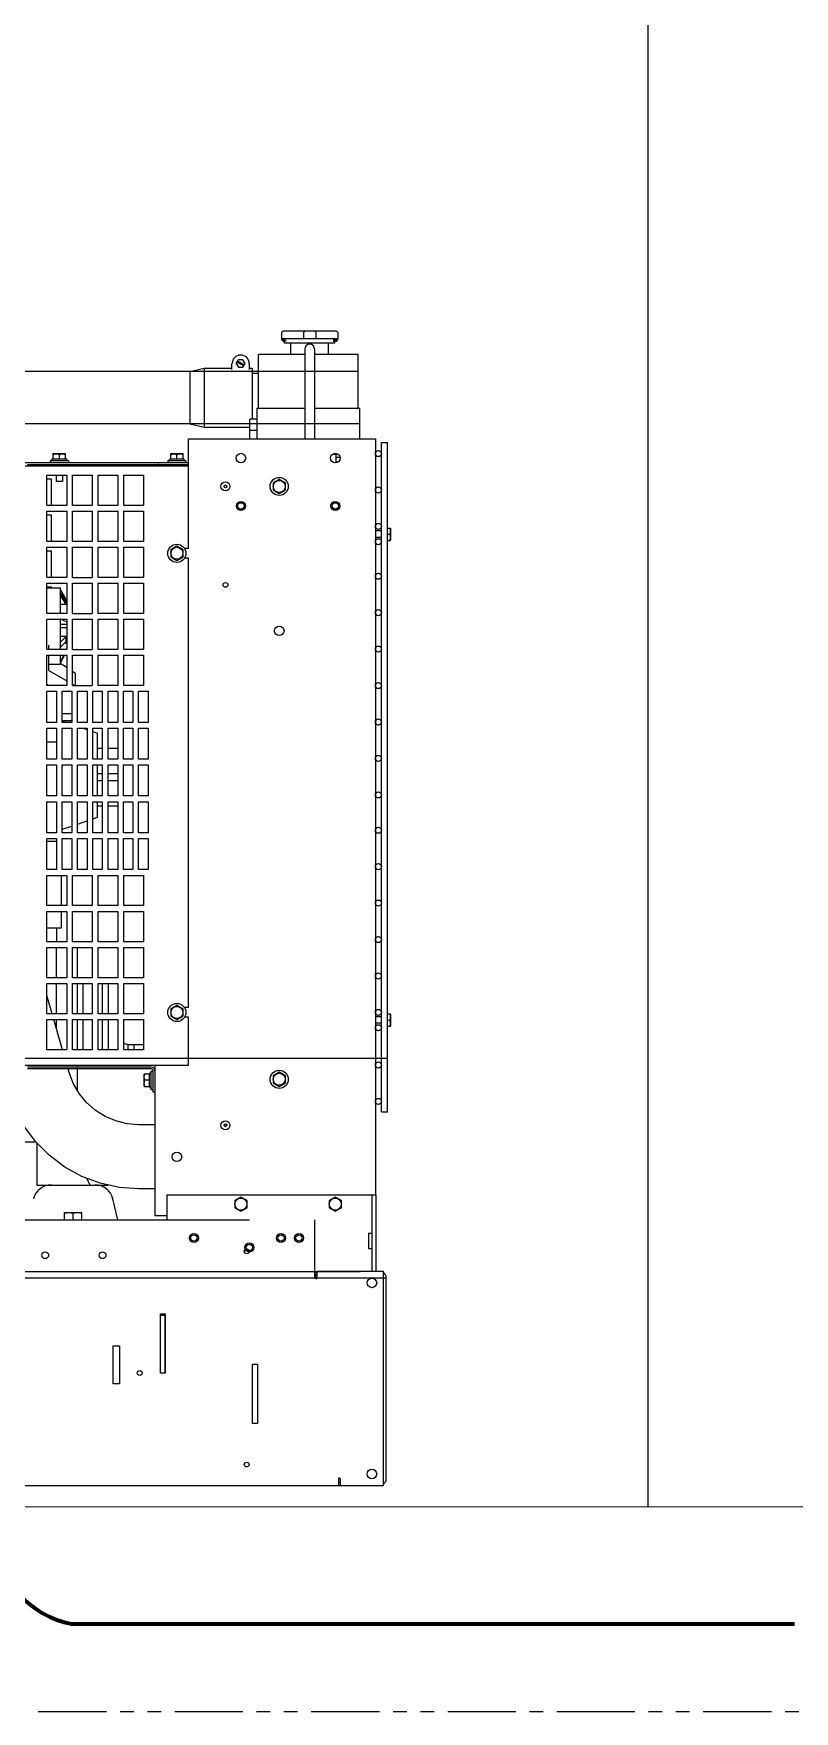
# Paper-space layout 'Plano Corte 2' of a CAD drawing. Header units: millimetres. Extents: x 0 to 420, y 0 to 297.
# Drawn here: x 153 to 180.8, y 124.5 to 185.9 of the extents above; entities that cross this region are included whole.
import ezdxf

# ---------------------------------------------------------------- set-up
doc = ezdxf.new("R2010")
doc.units = ezdxf.units.MM
doc.linetypes.add('PHANTOM', pattern=[2.5, 1.25, -0.25, 0.25, -0.25, 0.25, -0.25])
for name, color, linetype, lineweight in [('CABLEADO', 240, 'Continuous', 20), ('EQUIPO', 4, 'Continuous', 20), ('MUROS', 250, 'Continuous', 0)]:
    doc.layers.add(name, color=color, linetype=linetype, lineweight=lineweight)
doc.layers.add('GENERADOR', color=254, linetype='Continuous')
doc.layers.add('Media Tensión', color=254, linetype='Continuous')

# ---------------------------------------------------------------- blocks, each defined once
blk = doc.blocks.new('Generador 2')
at = {"layer": 'GENERADOR', "color": 150}
for p, q in [((24.013, 303.7702), (24.013, 303.7609)), ((24.0903, 303.7616), (24.0144, 303.7616)), ((24.0144, 303.7609), (24.0144, 303.7616)), ((24.0144, 303.7601), (24.0144, 303.7609)), ((24.0147, 303.7594), (24.0144, 303.7601)), ((24.0153, 303.759), (24.0147, 303.7594)), ((24.0894, 303.7722), (24.0153, 303.7722)), ((24.0158, 303.7586), (24.0153, 303.759)), ((24.0194, 303.7584), (24.0155, 303.7584)), ((24.0157, 303.7616), (24.0157, 303.7609)), ((24.0157, 303.7609), (24.0157, 303.7605)), ((24.0157, 303.7605), (24.0158, 303.7601)), ((24.0158, 303.7601), (24.0162, 303.7599)), ((24.0166, 303.7584), (24.0158, 303.7586)), ((24.0162, 303.7599), (24.0166, 303.7597)), ((24.0166, 303.7597), (24.0194, 303.7597)), ((24.0173, 303.7597), (24.0173, 303.7609)), ((24.0173, 303.7554), (24.0173, 303.7584)), ((24.0873, 303.7554), (24.0173, 303.7554)), ((24.0261, 303.7394), (24.0261, 303.7554)), ((24.0438, 303.7702), (24.0438, 303.7616)), ((24.0608, 303.7702), (24.0608, 303.7616)), ((24.0785, 303.7394), (24.0785, 303.7554)), ((24.0881, 303.7597), (24.0853, 303.7597)), ((24.0853, 303.7584), (24.0892, 303.7584)), ((24.0873, 303.7597), (24.0873, 303.7609)), ((24.0873, 303.7554), (24.0873, 303.7584)), ((24.0884, 303.7599), (24.0881, 303.7597)), ((24.0881, 303.7584), (24.0888, 303.7586)), ((24.0888, 303.7601), (24.0884, 303.7599)), ((24.089, 303.7605), (24.0888, 303.7601)), ((24.0888, 303.7586), (24.0894, 303.759)), ((24.089, 303.7616), (24.089, 303.7609)), ((24.089, 303.7609), (24.089, 303.7605)), ((24.0894, 303.759), (24.0899, 303.7594)), ((24.0899, 303.7594), (24.0903, 303.7601)), ((24.0903, 303.7609), (24.0903, 303.7616)), ((24.0903, 303.7601), (24.0903, 303.7609)), ((24.0916, 303.7702), (24.0916, 303.7609)), ((23.9496, 303.7269), (23.9526, 303.7323)), ((23.9507, 303.7289), (23.96, 303.7237)), ((23.9606, 303.7248), (23.9515, 303.7303)), ((23.9587, 303.7323), (23.9526, 303.7323)), ((23.9619, 303.7269), (23.9587, 303.7323)), ((24.0457, 303.7394), (23.9808, 303.7394)), ((23.9808, 303.6646), (23.9808, 303.7394)), ((24.0457, 303.7474), (24.0457, 303.6215)), ((24.059, 303.7474), (24.059, 303.6215)), ((24.1203, 303.7394), (24.059, 303.7394)), ((24.1203, 303.6646), (24.1203, 303.7394)), ((24.1203, 303.7157), (23.6217, 303.7157)), ((23.8848, 303.7157), (23.9048, 303.7204)), ((23.8848, 303.7157), (23.8848, 303.6429)), ((23.9048, 303.7204), (23.9048, 303.6381)), ((23.9048, 303.7204), (23.9436, 303.7204)), ((23.9436, 303.7185), (23.9436, 303.7269)), ((23.9496, 303.7269), (23.9526, 303.7217)), ((23.9526, 303.7217), (23.9587, 303.7217)), ((23.9587, 303.7217), (23.9619, 303.7269)), ((23.9677, 303.7269), (23.9677, 303.7185)), ((23.9677, 303.7204), (23.9718, 303.7204)), ((23.9718, 303.7204), (23.9718, 303.6493)), ((23.9808, 303.7133), (23.9718, 303.7133)), ((23.9789, 303.6646), (24.0457, 303.6646)), ((23.9789, 303.6215), (23.9789, 303.6646)), ((24.059, 303.6646), (24.1224, 303.6646)), ((24.1224, 303.6215), (24.1224, 303.6646)), ((24.1224, 303.6429), (23.6217, 303.6429)), ((23.8848, 303.6429), (23.9048, 303.6381)), ((23.9048, 303.6381), (23.9688, 303.6381)), ((23.9789, 303.6493), (23.9688, 303.6493)), ((23.9688, 303.6215), (23.9688, 303.6493)), ((23.8826, 303.6215), (24.1444, 303.6215)), ((23.8826, 303.4683), (23.8826, 303.6215)), ((23.9789, 303.6332), (23.9688, 303.6332)), ((24.1444, 303.6215), (24.1444, 302.5647)), ((24.1528, 302.6808), (24.1528, 303.6168)), ((24.1528, 303.6168), (24.1614, 303.6168)), ((24.1614, 302.6808), (24.1614, 303.6168)), ((23.6404, 303.5886), (23.8826, 303.5886)), ((23.7148, 303.5912), (23.6893, 303.5912)), ((23.6893, 303.5912), (23.6893, 303.5886)), ((23.6911, 303.5922), (23.6908, 303.5912)), ((23.6936, 303.6011), (23.7105, 303.6011)), ((23.6936, 303.6009), (23.6936, 303.6011)), ((23.6936, 303.5937), (23.6936, 303.6009)), ((23.6936, 303.5996), (23.6945, 303.6)), ((23.6936, 303.5937), (23.7105, 303.5937)), ((23.6945, 303.6), (23.6952, 303.6004)), ((23.6952, 303.6004), (23.6962, 303.6007)), ((23.6962, 303.6007), (23.6969, 303.6009)), ((23.6969, 303.6009), (23.6978, 303.6009)), ((23.6978, 303.6009), (23.6986, 303.6009)), ((23.6986, 303.6009), (23.6993, 303.6007)), ((23.6993, 303.6007), (23.7003, 303.6004)), ((23.7003, 303.6004), (23.7012, 303.6)), ((23.7012, 303.6), (23.7021, 303.5996)), ((23.7021, 303.5996), (23.7031, 303.6)), ((23.7021, 303.5937), (23.7021, 303.5996)), ((23.7031, 303.6), (23.7038, 303.6004)), ((23.7038, 303.6004), (23.7047, 303.6007)), ((23.7047, 303.6007), (23.7055, 303.6009)), ((23.7055, 303.6009), (23.7064, 303.6009)), ((23.7064, 303.6009), (23.7072, 303.6009)), ((23.7072, 303.6009), (23.7079, 303.6007)), ((23.7079, 303.6007), (23.7089, 303.6004)), ((23.7089, 303.6004), (23.7096, 303.6)), ((23.7096, 303.6), (23.7105, 303.5996)), ((23.7105, 303.6009), (23.7105, 303.6011)), ((23.7105, 303.5937), (23.7105, 303.6009)), ((23.713, 303.5922), (23.7133, 303.5912)), ((23.7148, 303.5912), (23.7148, 303.5886)), ((23.8792, 303.5912), (23.8539, 303.5912)), ((23.8539, 303.5912), (23.8539, 303.5886)), ((23.8557, 303.5922), (23.8553, 303.5912)), ((23.858, 303.6009), (23.8581, 303.6011)), ((23.858, 303.5937), (23.858, 303.6009)), ((23.858, 303.5996), (23.8589, 303.6)), ((23.858, 303.5937), (23.8751, 303.5937)), ((23.8581, 303.6011), (23.8749, 303.6011)), ((23.8589, 303.6), (23.8598, 303.6004)), ((23.8598, 303.6004), (23.8606, 303.6007)), ((23.8606, 303.6007), (23.8615, 303.6009)), ((23.8615, 303.6009), (23.8622, 303.6009)), ((23.8622, 303.6009), (23.863, 303.6009)), ((23.863, 303.6009), (23.8639, 303.6007)), ((23.8639, 303.6007), (23.8647, 303.6004)), ((23.8647, 303.6004), (23.8656, 303.6)), ((23.8656, 303.6), (23.8665, 303.5996)), ((23.8665, 303.5996), (23.8675, 303.6)), ((23.8665, 303.5937), (23.8665, 303.5996)), ((23.8675, 303.6), (23.8684, 303.6004)), ((23.8684, 303.6004), (23.8692, 303.6007)), ((23.8692, 303.6007), (23.8701, 303.6009)), ((23.8701, 303.6009), (23.8708, 303.6009)), ((23.8708, 303.6009), (23.8716, 303.6009)), ((23.8716, 303.6009), (23.8725, 303.6007)), ((23.8725, 303.6007), (23.8733, 303.6004)), ((23.8733, 303.6004), (23.8742, 303.6)), ((23.8742, 303.6), (23.8751, 303.5996)), ((23.8751, 303.6009), (23.8749, 303.6011)), ((23.8751, 303.5937), (23.8751, 303.6009)), ((23.8774, 303.5922), (23.8777, 303.5912)), ((23.8792, 303.5912), (23.8792, 303.5886)), ((24.0847, 303.6004), (24.0916, 303.6004)), ((24.0896, 303.5882), (24.0896, 303.6004)), ((24.0896, 303.5963), (24.0946, 303.5963)), ((23.8826, 303.5836), (23.6525, 303.5836)), ((23.6577, 303.586), (23.8826, 303.586)), ((23.6846, 303.5287), (23.6846, 303.5711)), ((23.6846, 303.5711), (23.7124, 303.5711)), ((23.6911, 303.5655), (23.6846, 303.5655)), ((23.6911, 303.5287), (23.6911, 303.5655)), ((23.6977, 303.5711), (23.6977, 303.5619)), ((23.7064, 303.5711), (23.7064, 303.5619)), ((23.7124, 303.5711), (23.7124, 303.5287)), ((23.7204, 303.5287), (23.7204, 303.5711)), ((23.7204, 303.5711), (23.7482, 303.5711)), ((23.7423, 303.586), (23.7423, 303.5836)), ((23.7482, 303.5711), (23.7482, 303.5287)), ((23.7563, 303.5711), (23.7841, 303.5711)), ((23.7563, 303.5287), (23.7563, 303.5711)), ((23.7841, 303.5711), (23.7841, 303.5287)), ((23.7921, 303.5287), (23.7921, 303.5711)), ((23.7921, 303.5711), (23.8199, 303.5711)), ((23.8199, 303.5711), (23.8199, 303.5287)), ((23.8421, 303.5856), (23.8408, 303.586)), ((23.8408, 303.586), (23.8408, 303.5836)), ((23.8434, 303.5845), (23.8421, 303.5856)), ((23.8441, 303.5836), (23.8434, 303.5845)), ((24.0097, 303.5651), (24.0011, 303.5603)), ((24.0183, 303.5603), (24.0097, 303.5651)), ((23.7064, 303.5619), (23.6977, 303.5619)), ((24.0011, 303.5603), (24.0011, 303.5504)), ((24.0011, 303.5504), (24.0097, 303.5455)), ((24.0097, 303.5455), (24.0183, 303.5504)), ((24.0183, 303.5504), (24.0183, 303.5603)), ((23.7124, 303.5287), (23.6846, 303.5287)), ((23.6846, 303.4783), (23.6846, 303.5207)), ((23.6846, 303.5207), (23.7124, 303.5207)), ((23.7124, 303.5207), (23.7124, 303.4783)), ((23.7482, 303.5287), (23.7204, 303.5287)), ((23.7204, 303.4783), (23.7204, 303.5207)), ((23.7204, 303.5207), (23.7482, 303.5207)), ((23.7482, 303.5207), (23.7482, 303.4783)), ((23.7841, 303.5287), (23.7563, 303.5287)), ((23.7563, 303.5207), (23.7841, 303.5207)), ((23.7563, 303.4783), (23.7563, 303.5207)), ((23.7841, 303.5207), (23.7841, 303.4783)), ((23.8199, 303.5287), (23.7921, 303.5287)), ((23.7921, 303.5207), (23.8199, 303.5207)), ((23.7921, 303.4783), (23.7921, 303.5207)), ((23.8199, 303.5207), (23.8199, 303.4783)), ((23.6911, 303.5151), (23.6846, 303.5151)), ((23.6911, 303.4783), (23.6911, 303.5151)), ((24.1614, 303.497), (24.1651, 303.497)), ((24.1638, 303.497), (24.1644, 303.4961)), ((24.1644, 303.4961), (24.1648, 303.4951)), ((24.1648, 303.4951), (24.1649, 303.4944)), ((24.1649, 303.4944), (24.1651, 303.4934)), ((24.1651, 303.497), (24.1653, 303.4968)), ((24.1653, 303.4968), (24.1653, 303.48)), ((23.7124, 303.4783), (23.6846, 303.4783)), ((23.7482, 303.4783), (23.7204, 303.4783)), ((23.7841, 303.4783), (23.7563, 303.4783)), ((23.8199, 303.4783), (23.7921, 303.4783)), ((23.8665, 303.4716), (23.858, 303.4666)), ((23.8751, 303.4666), (23.8665, 303.4716)), ((24.1528, 303.4929), (24.1444, 303.4929)), ((24.1528, 303.4839), (24.1444, 303.4839)), ((24.1614, 303.4884), (24.1638, 303.4884)), ((24.1614, 303.4798), (24.1651, 303.4798)), ((24.1644, 303.4893), (24.1638, 303.4884)), ((24.1638, 303.4884), (24.1644, 303.4875)), ((24.1644, 303.4808), (24.1638, 303.4798)), ((24.1648, 303.4903), (24.1644, 303.4893)), ((24.1644, 303.4875), (24.1648, 303.4867)), ((24.1648, 303.4817), (24.1644, 303.4808)), ((24.1649, 303.491), (24.1648, 303.4903)), ((24.1648, 303.4867), (24.1649, 303.4858)), ((24.1649, 303.4826), (24.1648, 303.4817)), ((24.1651, 303.492), (24.1649, 303.491)), ((24.1649, 303.4858), (24.1651, 303.485)), ((24.1651, 303.4834), (24.1649, 303.4826)), ((24.1651, 303.4934), (24.1651, 303.4927)), ((24.1651, 303.4927), (24.1651, 303.492)), ((24.1651, 303.485), (24.1651, 303.4841)), ((24.1651, 303.4841), (24.1651, 303.4834)), ((24.1651, 303.4798), (24.1653, 303.48)), ((23.6846, 303.4279), (23.6846, 303.4703)), ((23.6846, 303.4703), (23.7124, 303.4703)), ((23.6911, 303.4647), (23.6846, 303.4647)), ((23.6911, 303.4279), (23.6911, 303.4647)), ((23.7124, 303.4703), (23.7124, 303.4279)), ((23.7204, 303.4279), (23.7204, 303.4703)), ((23.7204, 303.4703), (23.7482, 303.4703)), ((23.7482, 303.4703), (23.7482, 303.4279)), ((23.7563, 303.4279), (23.7563, 303.4703)), ((23.7563, 303.4703), (23.7841, 303.4703)), ((23.7841, 303.4703), (23.7841, 303.4279)), ((23.7921, 303.4279), (23.7921, 303.4703)), ((23.7921, 303.4703), (23.8199, 303.4703)), ((23.8199, 303.4703), (23.8199, 303.4279)), ((23.858, 303.4666), (23.858, 303.4567)), ((23.858, 303.4567), (23.8665, 303.4518)), ((23.8665, 303.4518), (23.8751, 303.4567)), ((23.8751, 303.4567), (23.8751, 303.4666)), ((23.8826, 303.4548), (23.8772, 303.4548)), ((23.8826, 303.4683), (23.8774, 303.4683)), ((23.8826, 302.8265), (23.8826, 303.4548)), ((23.7124, 303.4279), (23.6846, 303.4279)), ((23.7204, 303.4279), (23.7482, 303.4279)), ((23.7841, 303.4279), (23.7563, 303.4279)), ((23.8199, 303.4279), (23.7921, 303.4279)), ((23.6846, 303.4199), (23.7124, 303.4199)), ((23.6846, 303.3776), (23.6846, 303.4199)), ((23.6911, 303.4143), (23.6846, 303.4143)), ((23.6846, 303.4136), (23.7033, 303.4136)), ((23.6911, 303.4136), (23.6911, 303.4143)), ((23.7033, 303.4136), (23.7033, 303.3776)), ((23.7124, 303.3953), (23.7033, 303.4121)), ((23.7118, 303.3938), (23.7033, 303.4078)), ((23.7118, 303.3899), (23.7033, 303.4039)), ((23.7124, 303.4199), (23.7124, 303.3776)), ((23.7204, 303.3776), (23.7204, 303.4199)), ((23.7204, 303.4199), (23.7482, 303.4199)), ((23.7482, 303.4199), (23.7482, 303.3776)), ((23.7563, 303.4199), (23.7841, 303.4199)), ((23.7563, 303.3776), (23.7563, 303.4199)), ((23.7841, 303.4199), (23.7841, 303.3776)), ((23.7921, 303.4199), (23.8199, 303.4199)), ((23.7921, 303.3776), (23.7921, 303.4199)), ((23.8199, 303.4199), (23.8199, 303.3776)), ((23.7124, 303.3776), (23.6846, 303.3776)), ((23.7118, 303.3899), (23.7033, 303.3899)), ((23.7115, 303.3932), (23.7117, 303.3936)), ((23.7115, 303.3929), (23.7115, 303.3932)), ((23.7115, 303.3921), (23.7115, 303.3929)), ((23.7115, 303.3916), (23.7115, 303.3921)), ((23.7117, 303.3906), (23.7115, 303.3916)), ((23.7124, 303.394), (23.7117, 303.394)), ((23.7117, 303.3936), (23.7118, 303.3938)), ((23.7118, 303.3899), (23.7117, 303.3906)), ((23.7204, 303.3776), (23.7482, 303.3776)), ((23.7841, 303.3776), (23.7563, 303.3776)), ((23.8199, 303.3776), (23.7921, 303.3776)), ((23.6846, 303.3272), (23.6846, 303.3695)), ((23.6846, 303.3695), (23.7124, 303.3695)), ((23.7033, 303.3695), (23.7033, 303.3272)), ((23.7033, 303.3626), (23.7124, 303.3626)), ((23.7033, 303.3578), (23.7124, 303.3578)), ((23.7124, 303.3654), (23.704, 303.3695)), ((23.7124, 303.3695), (23.7124, 303.3272)), ((23.7204, 303.3272), (23.7204, 303.3695)), ((23.7204, 303.3695), (23.7482, 303.3695)), ((23.7482, 303.3695), (23.7482, 303.3272)), ((23.7563, 303.3695), (23.7841, 303.3695)), ((23.7563, 303.3272), (23.7563, 303.3695)), ((23.7841, 303.3695), (23.7841, 303.3272)), ((23.7921, 303.3272), (23.7921, 303.3695)), ((23.7921, 303.3695), (23.8199, 303.3695)), ((23.8199, 303.3695), (23.8199, 303.3272)), ((23.6872, 303.3272), (23.6872, 303.3333)), ((23.7118, 303.3453), (23.7033, 303.3453)), ((23.7118, 303.3453), (23.7033, 303.3371)), ((23.7118, 303.3382), (23.7033, 303.3302)), ((23.7124, 303.3359), (23.7094, 303.3359)), ((23.7115, 303.3429), (23.7117, 303.344)), ((23.7115, 303.3419), (23.7115, 303.3429)), ((23.7115, 303.3408), (23.7115, 303.3419)), ((23.7115, 303.3399), (23.7115, 303.3408)), ((23.7117, 303.3391), (23.7115, 303.3399)), ((23.7117, 303.344), (23.7118, 303.3453)), ((23.7118, 303.3382), (23.7117, 303.3391)), ((23.7124, 303.3272), (23.6846, 303.3272)), ((23.6846, 303.3192), (23.7124, 303.3192)), ((23.6846, 303.2768), (23.6846, 303.3192)), ((23.6872, 303.2979), (23.6872, 303.3192)), ((23.7083, 303.3192), (23.7033, 303.31)), ((23.7094, 303.3192), (23.7033, 303.308)), ((23.7033, 303.3192), (23.7033, 303.3066)), ((23.7034, 303.3083), (23.7124, 303.3024)), ((23.7124, 303.3192), (23.7124, 303.2768)), ((23.7204, 303.3272), (23.7482, 303.3272)), ((23.7204, 303.2768), (23.7204, 303.3192)), ((23.7204, 303.3192), (23.7482, 303.3192)), ((23.7482, 303.3192), (23.7482, 303.2768)), ((23.7841, 303.3272), (23.7563, 303.3272)), ((23.7563, 303.3192), (23.7841, 303.3192)), ((23.7563, 303.2768), (23.7563, 303.3192)), ((23.7841, 303.3192), (23.7841, 303.2768)), ((23.8199, 303.3272), (23.7921, 303.3272)), ((23.7921, 303.3192), (23.8199, 303.3192)), ((23.7921, 303.2768), (23.7921, 303.3192)), ((23.8199, 303.3192), (23.8199, 303.2768)), ((23.6872, 303.3066), (23.7033, 303.3066)), ((23.6872, 303.2979), (23.7124, 303.2833)), ((23.7204, 303.2969), (23.7247, 303.2941)), ((23.7247, 303.2768), (23.7247, 303.2941)), ((23.6872, 303.2768), (23.6846, 303.2783)), ((23.7124, 303.2768), (23.6846, 303.2768)), ((23.6846, 303.2253), (23.6846, 303.2688)), ((23.6846, 303.2688), (23.698, 303.2688)), ((23.698, 303.2688), (23.698, 303.2253)), ((23.7061, 303.2253), (23.7061, 303.2688)), ((23.7061, 303.2688), (23.7195, 303.2688)), ((23.7195, 303.2688), (23.7195, 303.2253)), ((23.7204, 303.2787), (23.7236, 303.2768)), ((23.7204, 303.2768), (23.7482, 303.2768)), ((23.7275, 303.2253), (23.7275, 303.2688)), ((23.7275, 303.2688), (23.7408, 303.2688)), ((23.7408, 303.2688), (23.7408, 303.2253)), ((23.7488, 303.2253), (23.7488, 303.2688)), ((23.7488, 303.2688), (23.7622, 303.2688)), ((23.7841, 303.2768), (23.7563, 303.2768)), ((23.7622, 303.2688), (23.7622, 303.2253)), ((23.7702, 303.2253), (23.7702, 303.2688)), ((23.7702, 303.2688), (23.7837, 303.2688)), ((23.7837, 303.2688), (23.7837, 303.2253)), ((23.7917, 303.2253), (23.7917, 303.2688)), ((23.7917, 303.2688), (23.805, 303.2688)), ((23.8199, 303.2768), (23.7921, 303.2768)), ((23.805, 303.2688), (23.805, 303.2253)), ((23.813, 303.2253), (23.813, 303.2688)), ((23.813, 303.2688), (23.8264, 303.2688)), ((23.8264, 303.2688), (23.8264, 303.2253)), ((23.7061, 303.2378), (23.7195, 303.2378)), ((23.698, 303.2253), (23.6846, 303.2253)), ((23.6846, 303.2173), (23.698, 303.2173)), ((23.6846, 303.174), (23.6846, 303.2173)), ((23.698, 303.2173), (23.698, 303.174)), ((23.7195, 303.2277), (23.7061, 303.2277)), ((23.7061, 303.2272), (23.7115, 303.2253)), ((23.7195, 303.2253), (23.7061, 303.2253)), ((23.7061, 303.2173), (23.7195, 303.2173)), ((23.7061, 303.174), (23.7061, 303.2173)), ((23.7195, 303.2173), (23.7195, 303.174)), ((23.7408, 303.2253), (23.7275, 303.2253)), ((23.7275, 303.2173), (23.7408, 303.2173)), ((23.7275, 303.174), (23.7275, 303.2173)), ((23.735, 303.2173), (23.7408, 303.2154)), ((23.7408, 303.2173), (23.7408, 303.174)), ((23.7622, 303.2253), (23.7488, 303.2253)), ((23.7488, 303.2173), (23.7622, 303.2173)), ((23.7488, 303.174), (23.7488, 303.2173)), ((23.7622, 303.2173), (23.7622, 303.174)), ((23.7837, 303.2253), (23.7702, 303.2253)), ((23.7702, 303.2173), (23.7837, 303.2173)), ((23.7702, 303.174), (23.7702, 303.2173)), ((23.7837, 303.2173), (23.7837, 303.174)), ((23.805, 303.2253), (23.7917, 303.2253)), ((23.7917, 303.2173), (23.805, 303.2173)), ((23.7917, 303.174), (23.7917, 303.2173)), ((23.805, 303.2173), (23.805, 303.174)), ((23.8264, 303.2253), (23.813, 303.2253)), ((23.813, 303.2173), (23.8264, 303.2173)), ((23.813, 303.174), (23.813, 303.2173)), ((23.8264, 303.2173), (23.8264, 303.174)), ((23.698, 303.1977), (23.6846, 303.1977)), ((23.7488, 303.2126), (23.7555, 303.2104)), ((23.7555, 303.174), (23.7555, 303.2104)), ((23.7555, 303.1895), (23.7622, 303.1895)), ((23.7702, 303.1895), (23.7837, 303.1895)), ((23.698, 303.174), (23.6846, 303.174)), ((23.7195, 303.174), (23.7061, 303.174)), ((23.7408, 303.174), (23.7275, 303.174)), ((23.7622, 303.174), (23.7488, 303.174)), ((23.7837, 303.174), (23.7702, 303.174)), ((23.805, 303.174), (23.7917, 303.174)), ((23.8264, 303.174), (23.813, 303.174)), ((23.6846, 303.1225), (23.6846, 303.1659)), ((23.6846, 303.1659), (23.698, 303.1659)), ((23.698, 303.1659), (23.698, 303.1225)), ((23.7061, 303.1225), (23.7061, 303.1659)), ((23.7061, 303.1659), (23.7195, 303.1659)), ((23.7195, 303.1659), (23.7195, 303.1225)), ((23.7275, 303.1659), (23.7408, 303.1659)), ((23.7275, 303.1225), (23.7275, 303.1659)), ((23.7408, 303.1659), (23.7408, 303.1225)), ((23.7488, 303.1225), (23.7488, 303.1659)), ((23.7488, 303.1659), (23.7622, 303.1659)), ((23.7555, 303.1225), (23.7555, 303.1659)), ((23.7622, 303.1536), (23.7555, 303.1536)), ((23.7555, 303.1441), (23.7622, 303.1441)), ((23.7622, 303.1659), (23.7622, 303.1225)), ((23.7702, 303.1659), (23.7837, 303.1659)), ((23.7702, 303.1225), (23.7702, 303.1659)), ((23.7837, 303.1536), (23.7702, 303.1536)), ((23.7702, 303.1441), (23.7837, 303.1441)), ((23.7837, 303.1659), (23.7837, 303.1225)), ((23.7917, 303.1225), (23.7917, 303.1659)), ((23.7917, 303.1659), (23.805, 303.1659)), ((23.805, 303.1659), (23.805, 303.1225)), ((23.813, 303.1659), (23.8264, 303.1659)), ((23.813, 303.1225), (23.813, 303.1659)), ((23.8264, 303.1659), (23.8264, 303.1225)), ((23.698, 303.1225), (23.6846, 303.1225)), ((23.7195, 303.1225), (23.7061, 303.1225)), ((23.7408, 303.1225), (23.7275, 303.1225)), ((23.7622, 303.1225), (23.7488, 303.1225)), ((23.7837, 303.1225), (23.7702, 303.1225)), ((23.805, 303.1225), (23.7917, 303.1225)), ((23.8264, 303.1225), (23.813, 303.1225)), ((23.6846, 303.1144), (23.698, 303.1144)), ((23.6846, 303.071), (23.6846, 303.1144)), ((23.698, 303.1144), (23.698, 303.071)), ((23.7061, 303.071), (23.7061, 303.1144)), ((23.7061, 303.1144), (23.7195, 303.1144)), ((23.7195, 303.1144), (23.7195, 303.071)), ((23.7275, 303.1144), (23.7408, 303.1144)), ((23.7275, 303.071), (23.7275, 303.1144)), ((23.7408, 303.1144), (23.7408, 303.071)), ((23.7488, 303.1144), (23.7622, 303.1144)), ((23.7488, 303.071), (23.7488, 303.1144)), ((23.7555, 303.0926), (23.7555, 303.1144)), ((23.7622, 303.1081), (23.7555, 303.1081)), ((23.7622, 303.1144), (23.7622, 303.071)), ((23.7702, 303.1144), (23.7837, 303.1144)), ((23.7702, 303.071), (23.7702, 303.1144)), ((23.7837, 303.1081), (23.7702, 303.1081)), ((23.7837, 303.1144), (23.7837, 303.071)), ((23.7917, 303.1144), (23.805, 303.1144)), ((23.7917, 303.071), (23.7917, 303.1144)), ((23.805, 303.1144), (23.805, 303.071)), ((23.813, 303.1144), (23.8264, 303.1144)), ((23.813, 303.071), (23.813, 303.1144)), ((23.8264, 303.1144), (23.8264, 303.071)), ((23.7061, 303.0758), (23.7195, 303.0803)), ((23.7275, 303.0831), (23.7408, 303.0876)), ((23.7488, 303.0904), (23.7555, 303.0926)), ((23.698, 303.071), (23.6846, 303.071)), ((23.6846, 303.0195), (23.6846, 303.0629)), ((23.6846, 303.0629), (23.698, 303.0629)), ((23.698, 303.0586), (23.6846, 303.0586)), ((23.698, 303.0629), (23.698, 303.0195)), ((23.7195, 303.071), (23.7061, 303.071)), ((23.7061, 303.0195), (23.7061, 303.0629)), ((23.7061, 303.0629), (23.7195, 303.0629)), ((23.7195, 303.0629), (23.7195, 303.0195)), ((23.7408, 303.071), (23.7275, 303.071)), ((23.7275, 303.0629), (23.7408, 303.0629)), ((23.7275, 303.0195), (23.7275, 303.0629)), ((23.7408, 303.0629), (23.7408, 303.0195)), ((23.7622, 303.071), (23.7488, 303.071)), ((23.7488, 303.0195), (23.7488, 303.0629)), ((23.7488, 303.0629), (23.7622, 303.0629)), ((23.7622, 303.0629), (23.7622, 303.0195)), ((23.7837, 303.071), (23.7702, 303.071)), ((23.7702, 303.0629), (23.7837, 303.0629)), ((23.7702, 303.0195), (23.7702, 303.0629)), ((23.7837, 303.0629), (23.7837, 303.0195)), ((23.805, 303.071), (23.7917, 303.071)), ((23.7917, 303.0195), (23.7917, 303.0629)), ((23.7917, 303.0629), (23.805, 303.0629)), ((23.805, 303.0629), (23.805, 303.0195)), ((23.8264, 303.071), (23.813, 303.071)), ((23.813, 303.0629), (23.8264, 303.0629)), ((23.813, 303.0195), (23.813, 303.0629)), ((23.8264, 303.0629), (23.8264, 303.0195)), ((23.698, 303.0195), (23.6846, 303.0195)), ((23.6846, 303.0114), (23.7124, 303.0114)), ((23.6846, 302.9691), (23.6846, 303.0114)), ((23.7047, 303.0114), (23.7047, 302.9691)), ((23.7195, 303.0195), (23.7061, 303.0195)), ((23.7124, 303.0114), (23.7124, 302.9691)), ((23.7204, 302.9691), (23.7204, 303.0114)), ((23.7204, 303.0114), (23.7482, 303.0114)), ((23.7408, 303.0195), (23.7275, 303.0195)), ((23.7482, 303.0114), (23.7482, 302.9691)), ((23.7622, 303.0195), (23.7488, 303.0195)), ((23.7563, 303.0114), (23.7841, 303.0114)), ((23.7563, 302.9691), (23.7563, 303.0114)), ((23.7837, 303.0195), (23.7702, 303.0195)), ((23.7841, 303.0114), (23.7841, 302.9691)), ((23.805, 303.0195), (23.7917, 303.0195)), ((23.7921, 303.0114), (23.8199, 303.0114)), ((23.7921, 302.9691), (23.7921, 303.0114)), ((23.8264, 303.0195), (23.813, 303.0195)), ((23.8199, 303.0114), (23.8199, 302.9691)), ((23.7124, 302.9691), (23.6846, 302.9691)), ((23.6846, 302.961), (23.7124, 302.961)), ((23.6846, 302.9187), (23.6846, 302.961)), ((23.7047, 302.961), (23.7047, 302.9375)), ((23.7124, 302.961), (23.7124, 302.9187)), ((23.7482, 302.9691), (23.7204, 302.9691)), ((23.7204, 302.9187), (23.7204, 302.961)), ((23.7204, 302.961), (23.7482, 302.961)), ((23.7482, 302.961), (23.7482, 302.9187)), ((23.7841, 302.9691), (23.7563, 302.9691)), ((23.7563, 302.961), (23.7841, 302.961)), ((23.7563, 302.9187), (23.7563, 302.961)), ((23.7841, 302.961), (23.7841, 302.9187)), ((23.8199, 302.9691), (23.7921, 302.9691)), ((23.7921, 302.961), (23.8199, 302.961)), ((23.7921, 302.9187), (23.7921, 302.961)), ((23.8199, 302.961), (23.8199, 302.9187)), ((23.7047, 302.9375), (23.6846, 302.9375)), ((23.698, 302.9375), (23.698, 302.9187)), ((23.7124, 302.9187), (23.6846, 302.9187)), ((23.6846, 302.8683), (23.6846, 302.9107)), ((23.6846, 302.9107), (23.7124, 302.9107)), ((23.698, 302.8683), (23.698, 302.9107)), ((23.7124, 302.9107), (23.7124, 302.8683)), ((23.7482, 302.9187), (23.7204, 302.9187)), ((23.7204, 302.8683), (23.7204, 302.9107)), ((23.7204, 302.9107), (23.7482, 302.9107)), ((23.7273, 302.8683), (23.7273, 302.9107)), ((23.7482, 302.9107), (23.7482, 302.8683)), ((23.7841, 302.9187), (23.7563, 302.9187)), ((23.7563, 302.9107), (23.7841, 302.9107)), ((23.7563, 302.8683), (23.7563, 302.9107)), ((23.7841, 302.9107), (23.7841, 302.8683)), ((23.8199, 302.9187), (23.7921, 302.9187)), ((23.7921, 302.8683), (23.7921, 302.9107)), ((23.7921, 302.9107), (23.8199, 302.9107)), ((23.8199, 302.9107), (23.8199, 302.8683)), ((23.7124, 302.8683), (23.6846, 302.8683)), ((23.7482, 302.8683), (23.7204, 302.8683)), ((23.7841, 302.8683), (23.7563, 302.8683)), ((23.8199, 302.8683), (23.7921, 302.8683)), ((23.6846, 302.8603), (23.7124, 302.8603)), ((23.6846, 302.8179), (23.6846, 302.8603)), ((23.6921, 302.8179), (23.6846, 302.8437)), ((23.698, 302.8179), (23.698, 302.8603)), ((23.7124, 302.8603), (23.7124, 302.8179)), ((23.7204, 302.8179), (23.7204, 302.8603)), ((23.7204, 302.8603), (23.7482, 302.8603)), ((23.7273, 302.8179), (23.7273, 302.8603)), ((23.735, 302.8603), (23.735, 302.8179)), ((23.7482, 302.8603), (23.7482, 302.8179)), ((23.7563, 302.8603), (23.7841, 302.8603)), ((23.7563, 302.8179), (23.7563, 302.8603)), ((23.7626, 302.8179), (23.7626, 302.8603)), ((23.7706, 302.8603), (23.7706, 302.8179)), ((23.7841, 302.8603), (23.7841, 302.8179)), ((23.7921, 302.8603), (23.8199, 302.8603)), ((23.7921, 302.8179), (23.7921, 302.8603)), ((23.8199, 302.8603), (23.8199, 302.8179)), ((23.7124, 302.8179), (23.6846, 302.8179)), ((23.7482, 302.8179), (23.7204, 302.8179)), ((23.7841, 302.8179), (23.7563, 302.8179)), ((23.8199, 302.8179), (23.7921, 302.8179)), ((23.8665, 302.8297), (23.858, 302.8248)), ((23.858, 302.8248), (23.858, 302.8149)), ((23.858, 302.8149), (23.8665, 302.8101)), ((23.8751, 302.8248), (23.8665, 302.8297)), ((23.8665, 302.8101), (23.8751, 302.8149)), ((23.8751, 302.8149), (23.8751, 302.8248)), ((23.8826, 302.8265), (23.8774, 302.8265)), ((24.1614, 302.8177), (24.1651, 302.8177)), ((24.1638, 302.8177), (24.1644, 302.8168)), ((24.1644, 302.8168), (24.1648, 302.8159)), ((24.1648, 302.8159), (24.1649, 302.8151)), ((24.1649, 302.8151), (24.1651, 302.8142)), ((24.1651, 302.8177), (24.1653, 302.8175)), ((24.1651, 302.8142), (24.1651, 302.8134)), ((24.1653, 302.8175), (24.1653, 302.8007)), ((23.6846, 302.7675), (23.6846, 302.8099)), ((23.6846, 302.8099), (23.7124, 302.8099)), ((23.7066, 302.7675), (23.6945, 302.8099)), ((23.698, 302.7976), (23.698, 302.8099)), ((23.7124, 302.8099), (23.7124, 302.7675)), ((23.7204, 302.7675), (23.7204, 302.8099)), ((23.7204, 302.8099), (23.7482, 302.8099)), ((23.7273, 302.7675), (23.7273, 302.8099)), ((23.735, 302.8099), (23.735, 302.7675)), ((23.7482, 302.8099), (23.7482, 302.7675)), ((23.7563, 302.8099), (23.7841, 302.8099)), ((23.7563, 302.7675), (23.7563, 302.8099)), ((23.7626, 302.7675), (23.7626, 302.8099)), ((23.7706, 302.8099), (23.7706, 302.7675)), ((23.7841, 302.8099), (23.7841, 302.7675)), ((23.7921, 302.7675), (23.7921, 302.8099)), ((23.7921, 302.8099), (23.8199, 302.8099)), ((23.8199, 302.8099), (23.8199, 302.7675)), ((23.8826, 302.8131), (23.8772, 302.8131)), ((23.8826, 302.7459), (23.8826, 302.8131)), ((24.1528, 302.8136), (24.1444, 302.8136)), ((24.1528, 302.8047), (24.1444, 302.8047)), ((24.1614, 302.8091), (24.1638, 302.8091)), ((24.1614, 302.8006), (24.1651, 302.8006)), ((24.1644, 302.8101), (24.1638, 302.8091)), ((24.1638, 302.8091), (24.1644, 302.8082)), ((24.1644, 302.8015), (24.1638, 302.8006)), ((24.1648, 302.811), (24.1644, 302.8101)), ((24.1644, 302.8082), (24.1648, 302.8073)), ((24.1648, 302.8024), (24.1644, 302.8015)), ((24.1649, 302.8118), (24.1648, 302.811)), ((24.1648, 302.8073), (24.1649, 302.8065)), ((24.1649, 302.8032), (24.1648, 302.8024)), ((24.1651, 302.8127), (24.1649, 302.8118)), ((24.1649, 302.8065), (24.1651, 302.8058)), ((24.1651, 302.8041), (24.1649, 302.8032)), ((24.1651, 302.8134), (24.1651, 302.8127)), ((24.1651, 302.8058), (24.1651, 302.8049)), ((24.1651, 302.8049), (24.1651, 302.8041)), ((24.1651, 302.8006), (24.1653, 302.8007)), ((23.7124, 302.7675), (23.6846, 302.7675)), ((23.7482, 302.7675), (23.7204, 302.7675)), ((23.7841, 302.7675), (23.7563, 302.7675)), ((23.8199, 302.7675), (23.7921, 302.7675)), ((23.7979, 302.7752), (23.8199, 302.7752)), ((23.7984, 302.7675), (23.7984, 302.7752)), ((23.8065, 302.7752), (23.8065, 302.7675)), ((22.5104, 302.7558), (24.1614, 302.7558)), ((23.6525, 302.7459), (23.8826, 302.7459)), ((23.7137, 302.7435), (23.713, 302.7459)), ((23.7273, 302.7435), (23.7273, 302.7459)), ((23.8357, 302.7459), (23.8357, 302.5358)), ((23.8305, 302.7435), (23.6577, 302.7435)), ((23.8305, 302.7408), (23.6577, 302.7408)), ((23.7158, 302.736), (23.7145, 302.7408)), ((23.7215, 302.7207), (23.7158, 302.736)), ((23.7298, 302.7067), (23.7215, 302.7207)), ((23.7273, 302.7108), (23.7273, 302.7408)), ((23.8208, 302.7336), (23.8206, 302.7334)), ((23.8206, 302.7166), (23.8206, 302.7334)), ((23.8281, 302.7336), (23.8208, 302.7336)), ((23.8208, 302.73), (23.821, 302.7308)), ((23.8208, 302.7293), (23.8208, 302.73)), ((23.8208, 302.7283), (23.8208, 302.7293)), ((23.821, 302.7276), (23.8208, 302.7283)), ((23.8208, 302.7214), (23.821, 302.7224)), ((23.8208, 302.7207), (23.8208, 302.7214)), ((23.8208, 302.7198), (23.8208, 302.7207)), ((23.821, 302.7308), (23.8212, 302.7317)), ((23.8212, 302.7267), (23.821, 302.7276)), ((23.821, 302.7224), (23.8212, 302.7231)), ((23.8212, 302.7317), (23.8216, 302.7326)), ((23.8216, 302.7259), (23.8212, 302.7267)), ((23.8212, 302.7231), (23.8216, 302.7241)), ((23.8216, 302.7326), (23.8221, 302.7336)), ((23.8221, 302.725), (23.8216, 302.7259)), ((23.8216, 302.7241), (23.8221, 302.725)), ((23.8281, 302.725), (23.8221, 302.725)), ((23.8281, 302.7164), (23.8281, 302.7336)), ((23.8296, 302.7358), (23.8305, 302.7362)), ((23.8305, 302.7377), (23.8331, 302.7377)), ((23.8305, 302.7121), (23.8305, 302.7377)), ((23.8331, 302.7382), (23.8331, 302.7087)), ((23.8356, 302.7382), (23.8356, 302.7087)), ((24.0097, 302.7362), (24.0011, 302.7311)), ((24.0011, 302.7311), (24.0011, 302.7213)), ((24.0011, 302.7213), (24.0097, 302.7164)), ((24.0183, 302.7311), (24.0097, 302.7362)), ((24.0097, 302.7164), (24.0183, 302.7213)), ((24.0183, 302.7213), (24.0183, 302.7311)), ((23.7402, 302.694), (23.7298, 302.7067)), ((23.821, 302.7162), (23.8206, 302.7166)), ((23.821, 302.719), (23.8208, 302.7198)), ((23.8208, 302.7164), (23.8281, 302.7164)), ((23.8212, 302.7183), (23.821, 302.719)), ((23.821, 302.7162), (23.8281, 302.7162)), ((23.8216, 302.7173), (23.8212, 302.7183)), ((23.8221, 302.7164), (23.8216, 302.7173)), ((23.8223, 302.7162), (23.8221, 302.7164)), ((23.8296, 302.7142), (23.8305, 302.7136)), ((23.8298, 302.714), (23.8305, 302.7136)), ((23.8305, 302.7121), (23.8331, 302.7121)), ((23.8307, 302.7121), (23.8331, 302.7121)), ((23.8307, 302.7121), (23.8307, 302.7121)), ((23.8331, 302.7087), (23.8356, 302.7087)), ((23.7523, 302.6832), (23.7402, 302.694)), ((23.7661, 302.6744), (23.7523, 302.6832)), ((23.7813, 302.6681), (23.7661, 302.6744)), ((24.1528, 302.6808), (24.1614, 302.6808)), ((23.6685, 302.6395), (23.6523, 302.6614)), ((23.7971, 302.6642), (23.7813, 302.6681)), ((23.8134, 302.6628), (23.7971, 302.6642)), ((23.8357, 302.6628), (23.8134, 302.6628)), ((23.9363, 302.6628), (23.9326, 302.6628)), ((23.6499, 302.6391), (23.6689, 302.6391)), ((23.688, 302.6201), (23.6685, 302.6395)), ((23.6704, 302.6377), (23.6704, 302.5785)), ((23.6704, 302.6377), (23.6704, 302.5785)), ((23.7098, 302.6037), (23.688, 302.6201)), ((23.7337, 302.5904), (23.7098, 302.6037)), ((23.7594, 302.5809), (23.7337, 302.5904)), ((23.74, 302.5882), (23.7452, 302.5785)), ((23.7861, 302.5751), (23.7594, 302.5809)), ((23.6704, 302.5785), (23.7704, 302.5785)), ((23.6704, 302.5785), (23.7702, 302.5785)), ((23.7839, 302.53), (23.7768, 302.5591)), ((23.8134, 302.5731), (23.7861, 302.5751)), ((23.8357, 302.5731), (23.8134, 302.5731)), ((23.8525, 302.5647), (24.145, 302.5647)), ((23.8525, 302.5647), (23.8525, 302.53)), ((23.9561, 302.5617), (23.9475, 302.5567)), ((23.9475, 302.5567), (23.9475, 302.5468)), ((23.9647, 302.5567), (23.9561, 302.5617)), ((23.9647, 302.5468), (23.9647, 302.5567)), ((24.0882, 302.5617), (24.0797, 302.5567)), ((24.0797, 302.5567), (24.0797, 302.5468)), ((24.0968, 302.5567), (24.0882, 302.5617)), ((24.0968, 302.5468), (24.0968, 302.5567)), ((24.1394, 302.5647), (24.1394, 302.4578)), ((24.145, 302.5647), (24.145, 302.4578)), ((23.7094, 302.5401), (23.7098, 302.5401)), ((23.7094, 302.53), (23.7094, 302.5401)), ((23.7094, 302.5393), (23.7107, 302.5395)), ((23.7098, 302.5401), (23.7331, 302.5401)), ((23.7107, 302.5395), (23.712, 302.5397)), ((23.712, 302.5397), (23.7133, 302.5399)), ((23.7133, 302.5399), (23.7146, 302.5401)), ((23.7146, 302.5401), (23.7161, 302.5401)), ((23.7161, 302.5401), (23.7174, 302.5399)), ((23.7174, 302.5399), (23.7187, 302.5397)), ((23.7187, 302.5397), (23.7201, 302.5395)), ((23.7201, 302.5395), (23.7214, 302.5393)), ((23.7214, 302.5393), (23.7229, 302.5395)), ((23.7214, 302.53), (23.7214, 302.5393)), ((23.7229, 302.5395), (23.7242, 302.5397)), ((23.7242, 302.5397), (23.7255, 302.5399)), ((23.7255, 302.5399), (23.7268, 302.5401)), ((23.7268, 302.5401), (23.7281, 302.5401)), ((23.7281, 302.5401), (23.7294, 302.5399)), ((23.7294, 302.5399), (23.7307, 302.5397)), ((23.7307, 302.5397), (23.732, 302.5395)), ((23.732, 302.5395), (23.7335, 302.5393)), ((23.7335, 302.5401), (23.7331, 302.5401)), ((23.7335, 302.53), (23.7335, 302.5401)), ((23.8357, 302.5358), (23.8525, 302.5358)), ((23.9475, 302.5468), (23.9561, 302.5419)), ((23.9561, 302.5419), (23.9647, 302.5468)), ((24.0797, 302.5468), (24.0882, 302.5419)), ((24.0882, 302.5419), (24.0968, 302.5468)), ((21.1666, 302.53), (23.9681, 302.53)), ((24.0597, 302.4486), (24.0597, 302.53)), ((24.1347, 302.5111), (24.1347, 302.4899)), ((24.1347, 302.5111), (24.1394, 302.5111)), ((24.1347, 302.4899), (24.1394, 302.4899)), ((21.1666, 302.4578), (24.1231, 302.4578)), ((23.3201, 302.4486), (24.1595, 302.4486)), ((24.1554, 302.4578), (24.0625, 302.4578)), ((24.0625, 302.4578), (24.0625, 302.4486)), ((24.1554, 302.1584), (24.1554, 302.4578)), ((24.1593, 302.1676), (24.1593, 302.4486)), ((23.8436, 302.3157), (23.8436, 302.3986)), ((23.8436, 302.3986), (23.8503, 302.3986)), ((23.8499, 302.396), (23.8436, 302.396)), ((23.8499, 302.3157), (23.8499, 302.3986)), ((23.8503, 302.3986), (23.8503, 302.3157)), ((23.7775, 302.3538), (23.7861, 302.3538)), ((23.7775, 302.3004), (23.7775, 302.3538)), ((23.7861, 302.3538), (23.7861, 302.3004)), ((23.9725, 302.245), (23.9725, 302.3279)), ((23.9725, 302.3279), (23.9794, 302.3279)), ((23.9794, 302.3279), (23.9794, 302.245)), ((23.7861, 302.3004), (23.7775, 302.3004)), ((23.8503, 302.3157), (23.8436, 302.3157)), ((23.9794, 302.245), (23.9725, 302.245)), ((21.1452, 302.1584), (24.1554, 302.1584)), ((24.0925, 302.1676), (24.0925, 302.1592)), ((24.0925, 302.1631), (24.0952, 302.1631)), ((24.0925, 302.1584), (24.0925, 302.1592)), ((24.0952, 302.1676), (24.0952, 302.1584))]:
    blk.add_line(p, q, dxfattribs=at)
for centre, radius in [((23.9561, 303.5948), 0.00672), ((24.0882, 303.5948), 0.00672), ((24.1485, 303.6011), 0.00429), ((24.0097, 303.5552), 0.0127), ((23.9345, 303.5552), 0.00634), ((23.9345, 303.5552), 0.00205), ((24.0097, 303.5552), 0.0084), ((24.1485, 303.5502), 0.00429), ((23.9561, 303.528), 0.00634), ((23.9561, 303.528), 0.00616), ((23.9561, 303.528), 0.00448), ((24.0882, 303.528), 0.00634), ((24.0882, 303.528), 0.00616), ((24.0882, 303.528), 0.00448), ((24.1485, 303.4992), 0.00429), ((23.8665, 303.4617), 0.0127), ((24.1485, 303.4778), 0.00429), ((23.8665, 303.4617), 0.0084), ((24.1485, 303.4296), 0.00429), ((23.9345, 303.4175), 0.00336), ((24.1485, 303.3787), 0.00429), ((24.0097, 303.3533), 0.00672), ((24.1485, 303.3277), 0.00429), ((24.1485, 303.2768), 0.00429), ((24.1485, 303.2258), 0.00429), ((24.1485, 303.1749), 0.00429), ((24.1485, 303.124), 0.00429), ((24.1485, 303.0745), 0.00429), ((24.1485, 303.0236), 0.00429), ((24.1485, 302.9726), 0.00429), ((24.1485, 302.9217), 0.00429), ((24.1485, 302.8707), 0.00429), ((23.8665, 302.8198), 0.0127), ((23.8665, 302.8198), 0.0084), ((24.1485, 302.8198), 0.00429), ((24.1485, 302.7983), 0.00429), ((24.1485, 302.7463), 0.00429), ((24.0097, 302.7263), 0.0127), ((24.0097, 302.7263), 0.0084), ((24.1485, 302.6953), 0.00429), ((23.9345, 302.6621), 0.00634), ((23.9345, 302.6621), 0.00205), ((23.8665, 302.6179), 0.00672), ((23.9561, 302.5518), 0.0084), ((24.0882, 302.5518), 0.0084), ((23.8903, 302.5044), 0.00634), ((24.0123, 302.5044), 0.00634), ((24.0373, 302.5044), 0.00634), ((23.8903, 302.5044), 0.00448), ((23.9642, 302.4858), 0.00336), ((23.9679, 302.4912), 0.00634), ((23.9679, 302.4912), 0.00448), ((24.0123, 302.5044), 0.00448), ((24.0373, 302.5044), 0.00448), ((23.6824, 302.4803), 0.00467), ((23.7626, 302.4803), 0.00467), ((24.1394, 302.4417), 0.00672), ((23.8145, 302.3157), 0.00336), ((23.9642, 302.1877), 0.00336), ((24.1394, 302.1745), 0.00672)]:
    blk.add_circle(centre, radius, dxfattribs=at)
for centre, radius, start, end in [((24.0155, 303.7609), 0.00243, 180, 270), ((24.0153, 303.7702), 0.00205, 90, 180), ((24.0213, 303.7609), 0.00392, 168, 180), ((24.0459, 303.7702), 0.00205, 90, 180), ((24.0524, 303.7474), 0.00672, 0, 180), ((24.0588, 303.7702), 0.00205, 0, 90), ((24.0834, 303.7609), 0.00392, 0, 12), ((24.0892, 303.7609), 0.00243, 270, 0), ((24.0894, 303.7702), 0.00205, 0, 90), ((23.9558, 303.7269), 0.0119, 0, 180), ((23.6908, 303.5912), 0.000187, 270, 335), ((23.6936, 303.591), 0.00261, 93, 155), ((23.7105, 303.591), 0.00261, 25, 87), ((23.7135, 303.5912), 0.000187, 205, 270), ((23.8552, 303.5912), 0.000187, 270, 335), ((23.8581, 303.591), 0.00261, 93, 155), ((23.8749, 303.591), 0.00261, 25, 87), ((23.8779, 303.5912), 0.000187, 205, 270), ((23.8408, 303.581), 0.00504, 90, 150), ((23.7979, 303.514), 0.00858, 127, 134), ((23.7979, 302.7838), 0.00858, 226, 270), ((23.8307, 302.7334), 0.00261, 115, 177), ((23.8303, 302.7364), 0.000187, 295, 0), ((23.8305, 302.7382), 0.00504, 0, 90), ((23.8305, 302.7382), 0.00261, 0, 90), ((23.8307, 302.7382), 0.00504, 0, 90), ((23.8307, 302.7166), 0.00261, 183, 245), ((23.8309, 302.7164), 0.00261, 222, 245), ((23.8303, 302.7136), 0.000187, 0, 65), ((23.6908, 302.5531), 0.0256, 90, 166), ((23.7521, 302.5531), 0.0256, 14, 90), ((24.0657, 302.4492), 0.00858, 112, 134), ((24.0688, 302.4486), 0.00914, 136, 180), ((24.0612, 302.4486), 0.00131, 180, 0), ((24.1504, 302.4486), 0.00914, 0, 56), ((24.0938, 302.1676), 0.00131, 0, 180), ((24.1504, 302.1676), 0.00914, 304, 0)]:
    blk.add_arc(centre, radius, start, end, dxfattribs=at)

psp = doc.layouts.new('Plano Corte 2')

# ---------------------------------------------------------------- linework, layer by layer
at = {"layer": 'CABLEADO', "linetype": 'ByBlock', "lineweight": 106, "ltscale": 2}
psp.add_line((154.363, 127.667), (180.84, 127.667), dxfattribs=at)
psp.add_arc((155.122, 131.266), 3.678, 189.56033, 258.07929, dxfattribs=at)
at = {"layer": 'EQUIPO', "linetype": 'PHANTOM', "lineweight": -2, "ltscale": 2}
for p, q in [((83.142, 124.467), (172.494, 124.467)), ((172.494, 124.467), (259.888, 124.467))]:
    psp.add_line(p, q, dxfattribs=at)
at = {"layer": 'MUROS', "linetype": 'ByBlock', "lineweight": -2, "ltscale": 2}
for p, q in [((175.467, 216.113), (175.467, 131.965)), ((73.6, 131.899), (350.082, 132.078))]:
    psp.add_line(p, q, dxfattribs=at)

# ---------------------------------------------------------------- block references
at = {"layer": 'Media Tensión', "xscale": 26.17335873648196, "yscale": 26.17335873648196, "zscale": 26.17335873648196}
psp.add_blockref('Generador 2', (-466.444, -7775.767), dxfattribs=at)

doc.saveas('drawing.dxf')
